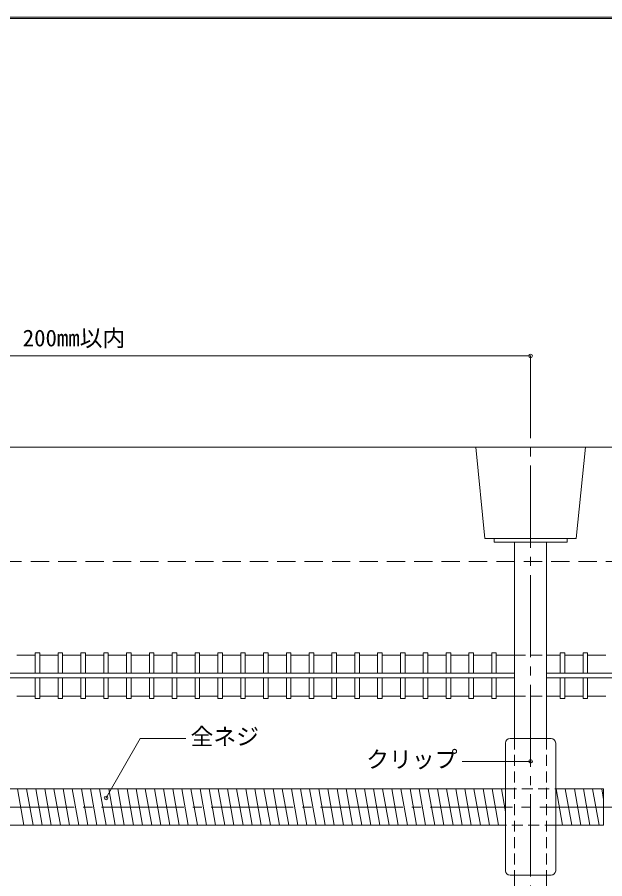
# Model space of a CAD drawing. Units: millimetres at full size, sheet at 1:2; details may follow other scales. Extents: x -891 to 891, y -194 to 194.
# Drawn here: x 628 to 756.8, y 5.5 to 194.2 of the extents above; entities that cross this region are included whole.
import ezdxf
from ezdxf.enums import TextEntityAlignment as Align

# ---------------------------------------------------------------- set-up
doc = ezdxf.new("R2010")
doc.units = ezdxf.units.MM
doc.header["$LTSCALE"] = 2
doc.header["$PDMODE"] = 32
doc.header["$PDSIZE"] = 0.8
for name, pattern in [('CHAIN2', [12, 9, -1, 1, -1]), ('DASHED1', [1.8, 1.2, -0.6]), ('DASHED2', [3, 2, -1])]:
    doc.linetypes.add(name, pattern=pattern)
doc.layers.add('0-0_', color=7, linetype='Continuous', lineweight=9)
doc.layers.add('1-0_', color=5, linetype='Continuous', lineweight=9)
doc.styles.add('ＭＳ ゴシック', font='')
doc.styles.get('ＭＳ ゴシック').set_extended_font_data('MS Gothic')

msp = doc.modelspace()

# ---------------------------------------------------------------- linework, layer by layer
at = {"layer": '0-0_'}
msp.add_line((330.56, 193.9), (890.56, 193.9), dxfattribs=at)
msp.add_lwpolyline([(890.84, 194.18), (330.28, 194.18), (330.28, -194.18)], dxfattribs=at)
at = {"layer": '1-0_', "color": 7}
for p, q in [((540.51, 120), (740.51, 120)), ((730.51, 80), (728.51, 100)), ((750.51, 80), (752.51, 100)), ((750.51, 80), (730.51, 80)), ((732.51, 80), (732.51, 79.2)), ((748.51, 80), (748.51, 79.2)), ((748.51, 79.2), (732.51, 79.2)), ((737.01, 79.2), (737.01, 36.213)), ((744.01, 79.2), (744.01, 36.213)), ((647.51, 23.213), (655.01, 36.203)), ((655.01, 36.203), (665.01, 36.203)), ((740.497, 31.213), (725.497, 31.213)), ((737.01, 6.269), (737.01, -79.2)), ((744.01, 6.269), (744.01, -79.2))]:
    msp.add_line(p, q, dxfattribs=at)
at = {"layer": '1-0_', "color": 6, "linetype": 'CHAIN2'}
for p, q in [((740.51, 120), (740.51, -122)), ((550.51, 21.213), (771.51, 21.213))]:
    msp.add_line(p, q, dxfattribs=at)
at = {"layer": '1-0_', "color": 7, "linetype": 'DASHED2'}
msp.add_line((839.01, 75), (382.11, 75), dxfattribs=at)
at = {"layer": '1-0_'}
for p, q in [((632.998, 55), (631.998, 55)), ((631.998, 55), (631.998, 50.5)), ((632.998, 55), (632.998, 50.5)), ((637.998, 55), (636.998, 55)), ((636.998, 55), (636.998, 50.5)), ((637.998, 55), (637.998, 50.5)), ((642.998, 55), (641.998, 55)), ((641.998, 55), (641.998, 50.5)), ((642.998, 55), (642.998, 50.5)), ((647.998, 55), (646.998, 55)), ((646.998, 55), (646.998, 50.5)), ((647.998, 55), (647.998, 50.5)), ((651.998, 55), (651.998, 50.5)), ((652.998, 55), (651.998, 55)), ((652.998, 55), (652.998, 50.5)), ((657.998, 55), (656.998, 55)), ((656.998, 55), (656.998, 50.5)), ((657.998, 55), (657.998, 50.5)), ((662.998, 55), (661.998, 55)), ((661.998, 55), (661.998, 50.5)), ((662.998, 55), (662.998, 50.5)), ((666.998, 55), (666.998, 50.5)), ((667.998, 55), (666.998, 55)), ((667.998, 55), (667.998, 50.5)), ((672.998, 55), (671.998, 55)), ((671.998, 55), (671.998, 50.5)), ((672.998, 55), (672.998, 50.5)), ((676.998, 55), (676.998, 50.5)), ((677.998, 55), (676.998, 55)), ((677.998, 55), (677.998, 50.5)), ((682.998, 55), (681.998, 55)), ((681.998, 55), (681.998, 50.5)), ((682.998, 55), (682.998, 50.5)), ((687.998, 55), (686.998, 55)), ((686.998, 55), (686.998, 50.5)), ((687.998, 55), (687.998, 50.5)), ((692.998, 55), (691.998, 55)), ((691.998, 55), (691.998, 50.5)), ((692.998, 55), (692.998, 50.5)), ((697.998, 55), (696.998, 55)), ((696.998, 55), (696.998, 50.5)), ((697.998, 55), (697.998, 50.5)), ((701.998, 55), (701.998, 50.5)), ((702.998, 55), (701.998, 55)), ((702.998, 55), (702.998, 50.5)), ((706.998, 55), (706.998, 50.5)), ((707.998, 55), (706.998, 55)), ((707.998, 55), (707.998, 50.5)), ((712.998, 55), (711.997, 55)), ((711.997, 55), (711.997, 50.5)), ((712.998, 55), (712.998, 50.5)), ((717.998, 55), (716.998, 55)), ((716.998, 55), (716.998, 50.5)), ((717.998, 55), (717.998, 50.5)), ((721.998, 55), (721.998, 50.5)), ((722.997, 55), (721.998, 55)), ((722.997, 55), (722.997, 50.5)), ((726.997, 55), (726.997, 50.5)), ((727.997, 55), (726.997, 55)), ((727.997, 55), (727.997, 50.5)), ((731.997, 55), (731.997, 50.5)), ((732.997, 55), (731.997, 55)), ((732.997, 55), (732.997, 50.5)), ((747.998, 55), (746.997, 55)), ((746.997, 55), (746.997, 50.5)), ((747.998, 55), (747.998, 50.5)), ((752.998, 55), (751.998, 55)), ((751.998, 55), (751.998, 50.5)), ((752.998, 55), (752.998, 50.5)), ((590.51, 50.5), (737.01, 50.5)), ((590.51, 49.5), (737.01, 49.5)), ((631.998, 45), (631.998, 49.5)), ((632.998, 45), (632.998, 49.5)), ((636.998, 45), (636.998, 49.5)), ((637.998, 45), (637.998, 49.5)), ((641.998, 45), (641.998, 49.5)), ((642.998, 45), (642.998, 49.5)), ((646.998, 45), (646.998, 49.5)), ((647.998, 45), (647.998, 49.5)), ((651.998, 45), (651.998, 49.5)), ((652.998, 45), (652.998, 49.5)), ((656.998, 45), (656.998, 49.5)), ((657.998, 45), (657.998, 49.5)), ((661.998, 45), (661.998, 49.5)), ((662.998, 45), (662.998, 49.5)), ((666.998, 45), (666.998, 49.5)), ((667.998, 45), (667.998, 49.5)), ((671.998, 45), (671.998, 49.5)), ((672.998, 45), (672.998, 49.5)), ((676.998, 45), (676.998, 49.5)), ((677.998, 45), (677.998, 49.5)), ((681.998, 45), (681.998, 49.5)), ((682.998, 45), (682.998, 49.5)), ((686.998, 45), (686.998, 49.5)), ((687.998, 45), (687.998, 49.5)), ((691.998, 45), (691.998, 49.5)), ((692.998, 45), (692.998, 49.5)), ((696.998, 45), (696.998, 49.5)), ((697.998, 45), (697.998, 49.5)), ((701.998, 45), (701.998, 49.5)), ((702.998, 45), (702.998, 49.5)), ((706.998, 45), (706.998, 49.5)), ((707.998, 45), (707.998, 49.5)), ((711.997, 45), (711.997, 49.5)), ((712.998, 45), (712.998, 49.5)), ((716.998, 45), (716.998, 49.5)), ((717.998, 45), (717.998, 49.5)), ((721.998, 45), (721.998, 49.5)), ((722.997, 45), (722.997, 49.5)), ((726.997, 45), (726.997, 49.5)), ((727.997, 45), (727.997, 49.5)), ((731.997, 45), (731.997, 49.5)), ((732.997, 45), (732.997, 49.5)), ((744.01, 50.5), (811.997, 50.5)), ((744.01, 49.5), (811.997, 49.5)), ((746.997, 45), (746.997, 49.5)), ((747.998, 45), (747.998, 49.5)), ((751.998, 45), (751.998, 49.5)), ((752.998, 45), (752.998, 49.5)), ((631.998, 45), (632.998, 45)), ((636.998, 45), (637.998, 45)), ((641.998, 45), (642.998, 45)), ((646.998, 45), (647.998, 45)), ((651.998, 45), (652.998, 45)), ((656.998, 45), (657.998, 45)), ((661.998, 45), (662.998, 45)), ((666.998, 45), (667.998, 45)), ((671.998, 45), (672.998, 45)), ((676.998, 45), (677.998, 45)), ((681.998, 45), (682.998, 45)), ((686.998, 45), (687.998, 45)), ((691.998, 45), (692.998, 45)), ((696.998, 45), (697.998, 45)), ((701.998, 45), (702.998, 45)), ((706.998, 45), (707.998, 45)), ((711.997, 45), (712.998, 45)), ((716.998, 45), (717.998, 45)), ((721.998, 45), (722.997, 45)), ((726.997, 45), (727.997, 45)), ((731.997, 45), (732.997, 45)), ((746.997, 45), (747.998, 45)), ((751.998, 45), (752.998, 45)), ((628.099, 25.213), (629.51, 17.213)), ((630.099, 25.213), (631.51, 17.213)), ((632.099, 25.213), (633.51, 17.213)), ((634.099, 25.213), (635.51, 17.213)), ((636.099, 25.213), (637.51, 17.213)), ((638.099, 25.213), (639.51, 17.213)), ((640.099, 25.213), (641.51, 17.213)), ((642.099, 25.213), (643.51, 17.213)), ((644.099, 25.213), (645.51, 17.213)), ((646.099, 25.213), (647.51, 17.213)), ((648.099, 25.213), (649.51, 17.213)), ((650.099, 25.213), (651.51, 17.213)), ((652.099, 25.213), (653.51, 17.213)), ((654.099, 25.213), (655.51, 17.213)), ((656.099, 25.213), (657.51, 17.213)), ((658.099, 25.213), (659.51, 17.213)), ((660.099, 25.213), (661.51, 17.213)), ((662.099, 25.213), (663.51, 17.213)), ((664.099, 25.213), (665.51, 17.213)), ((666.099, 25.213), (667.51, 17.213)), ((668.099, 25.213), (669.51, 17.213)), ((670.099, 25.213), (671.51, 17.213)), ((672.099, 25.213), (673.51, 17.213)), ((674.099, 25.213), (675.51, 17.213)), ((676.099, 25.213), (677.51, 17.213)), ((678.099, 25.213), (679.51, 17.213)), ((680.099, 25.213), (681.51, 17.213)), ((682.099, 25.213), (683.51, 17.213)), ((684.099, 25.213), (685.51, 17.213)), ((686.099, 25.213), (687.51, 17.213)), ((688.099, 25.213), (689.51, 17.213)), ((690.099, 25.213), (691.51, 17.213)), ((692.099, 25.213), (693.51, 17.213)), ((694.099, 25.213), (695.51, 17.213)), ((696.099, 25.213), (697.51, 17.213)), ((698.099, 25.213), (699.51, 17.213)), ((700.099, 25.213), (701.51, 17.213)), ((702.099, 25.213), (703.51, 17.213)), ((704.099, 25.213), (705.51, 17.213)), ((706.099, 25.213), (707.51, 17.213)), ((708.099, 25.213), (709.51, 17.213)), ((710.099, 25.213), (711.51, 17.213)), ((712.099, 25.213), (713.51, 17.213)), ((714.099, 25.213), (715.51, 17.213)), ((716.099, 25.213), (717.51, 17.213)), ((718.099, 25.213), (719.51, 17.213)), ((720.099, 25.213), (721.51, 17.213)), ((722.099, 25.213), (723.51, 17.213)), ((724.099, 25.213), (725.51, 17.213)), ((726.099, 25.213), (727.51, 17.213)), ((728.099, 25.213), (729.51, 17.213)), ((730.099, 25.213), (731.51, 17.213)), ((732.099, 25.213), (733.51, 17.213)), ((734.099, 25.213), (734.997, 20.12)), ((746.099, 25.213), (747.51, 17.213)), ((748.099, 25.213), (749.51, 17.213)), ((750.099, 25.213), (751.51, 17.213)), ((752.099, 25.213), (753.51, 17.213)), ((754.099, 25.213), (755.51, 17.213)), ((756.099, 25.213), (756.51, 22.884))]:
    msp.add_line(p, q, dxfattribs=at)
at = {"layer": '1-0_', "color": 4}
for p, q in [((627.998, 54.5), (631.998, 54.5)), ((632.998, 54.5), (636.998, 54.5)), ((637.998, 54.5), (641.998, 54.5)), ((642.998, 54.5), (646.998, 54.5)), ((647.998, 54.5), (651.998, 54.5)), ((652.998, 54.5), (656.998, 54.5)), ((657.998, 54.5), (661.998, 54.5)), ((662.998, 54.5), (666.998, 54.5)), ((667.998, 54.5), (671.998, 54.5)), ((672.998, 54.5), (676.998, 54.5)), ((677.998, 54.5), (681.998, 54.5)), ((682.998, 54.5), (686.998, 54.5)), ((687.998, 54.5), (691.998, 54.5)), ((692.998, 54.5), (696.998, 54.5)), ((697.998, 54.5), (701.998, 54.5)), ((702.998, 54.5), (706.998, 54.5)), ((707.998, 54.5), (711.997, 54.5)), ((712.998, 54.5), (716.998, 54.5)), ((717.998, 54.5), (721.998, 54.5)), ((722.997, 54.5), (726.997, 54.5)), ((727.997, 54.5), (731.997, 54.5)), ((732.997, 54.5), (736.997, 54.5)), ((744.01, 54.5), (746.997, 54.5)), ((747.998, 54.5), (751.998, 54.5)), ((752.998, 54.5), (756.998, 54.5)), ((627.998, 45.5), (631.998, 45.5)), ((632.998, 45.5), (636.998, 45.5)), ((637.998, 45.5), (641.998, 45.5)), ((642.998, 45.5), (646.998, 45.5)), ((647.998, 45.5), (651.998, 45.5)), ((652.998, 45.5), (656.998, 45.5)), ((657.998, 45.5), (661.998, 45.5)), ((662.998, 45.5), (666.998, 45.5)), ((667.998, 45.5), (671.998, 45.5)), ((672.998, 45.5), (676.998, 45.5)), ((677.998, 45.5), (681.998, 45.5)), ((682.998, 45.5), (686.998, 45.5)), ((687.998, 45.5), (691.998, 45.5)), ((692.998, 45.5), (696.998, 45.5)), ((697.998, 45.5), (701.998, 45.5)), ((702.998, 45.5), (706.998, 45.5)), ((707.998, 45.5), (711.997, 45.5)), ((712.998, 45.5), (716.998, 45.5)), ((717.998, 45.5), (721.998, 45.5)), ((722.997, 45.5), (726.997, 45.5)), ((727.997, 45.5), (731.997, 45.5)), ((732.997, 45.5), (736.997, 45.5)), ((744.01, 45.5), (746.997, 45.5)), ((747.998, 45.5), (751.998, 45.5)), ((752.998, 45.5), (756.998, 45.5)), ((558.91, 25.213), (734.997, 25.213)), ((745.997, 25.213), (756.51, 25.213)), ((756.51, 17.213), (756.51, 25.213)), ((558.91, 17.213), (734.997, 17.213)), ((745.997, 17.213), (756.51, 17.213))]:
    msp.add_line(p, q, dxfattribs=at)
at = {"layer": '1-0_', "color": 4, "linetype": 'DASHED1'}
for p, q in [((737.01, 54.5), (744.01, 54.5)), ((737.01, 45.5), (744.01, 45.5)), ((734.997, 25.213), (745.997, 25.213)), ((745.997, 17.213), (734.997, 17.213))]:
    msp.add_line(p, q, dxfattribs=at)
at = {"layer": '1-0_', "color": 2}
for p, q in [((744.997, 36.213), (735.997, 36.213)), ((734.997, 7.213), (734.997, 35.213)), ((745.997, 7.213), (745.997, 35.213)), ((744.997, 6.269), (735.997, 6.269))]:
    msp.add_line(p, q, dxfattribs=at)
at = {"layer": '1-0_', "color": 7, "linetype": 'DASHED1'}
for p, q in [((736.997, 36.213), (736.997, 6.213)), ((743.997, 36.213), (743.997, 6.213))]:
    msp.add_line(p, q, dxfattribs=at)
at = {"layer": '1-0_', "color": 7}
msp.add_lwpolyline([(839.01, 100), (555.51, 100), (553.01, 75)], dxfattribs=at)
at = {"layer": '1-0_', "color": 2}
for centre, start, end in [((735.997, 35.213), 90, 180), ((744.997, 35.213), 0, 90), ((735.997, 7.269), 180, 270), ((744.997, 7.269), 270, 0)]:
    msp.add_arc(centre, 1, start, end, dxfattribs=at)
at = {"layer": '1-0_', "color": 7}
msp.add_point((740.51, 120), dxfattribs=at)
at = {"layer": '1-0_', "color": 2}
for p in [(740.497, 31.213), (647.51, 23.213)]:
    msp.add_point(p, dxfattribs=at)

# ---------------------------------------------------------------- texts
at = {"layer": '1-0_', "color": 7, "style": 'ＭＳ ゴシック'}
for s, p in [('200mm以内', (629.26, 121)), ('全ネジ', (666.01, 33.703)), ('クリップ', (704.497, 28.713))]:
    msp.add_text(s, height=3.666, dxfattribs=at).set_placement(p, align=Align.BOTTOM_LEFT)

doc.saveas('drawing.dxf')
